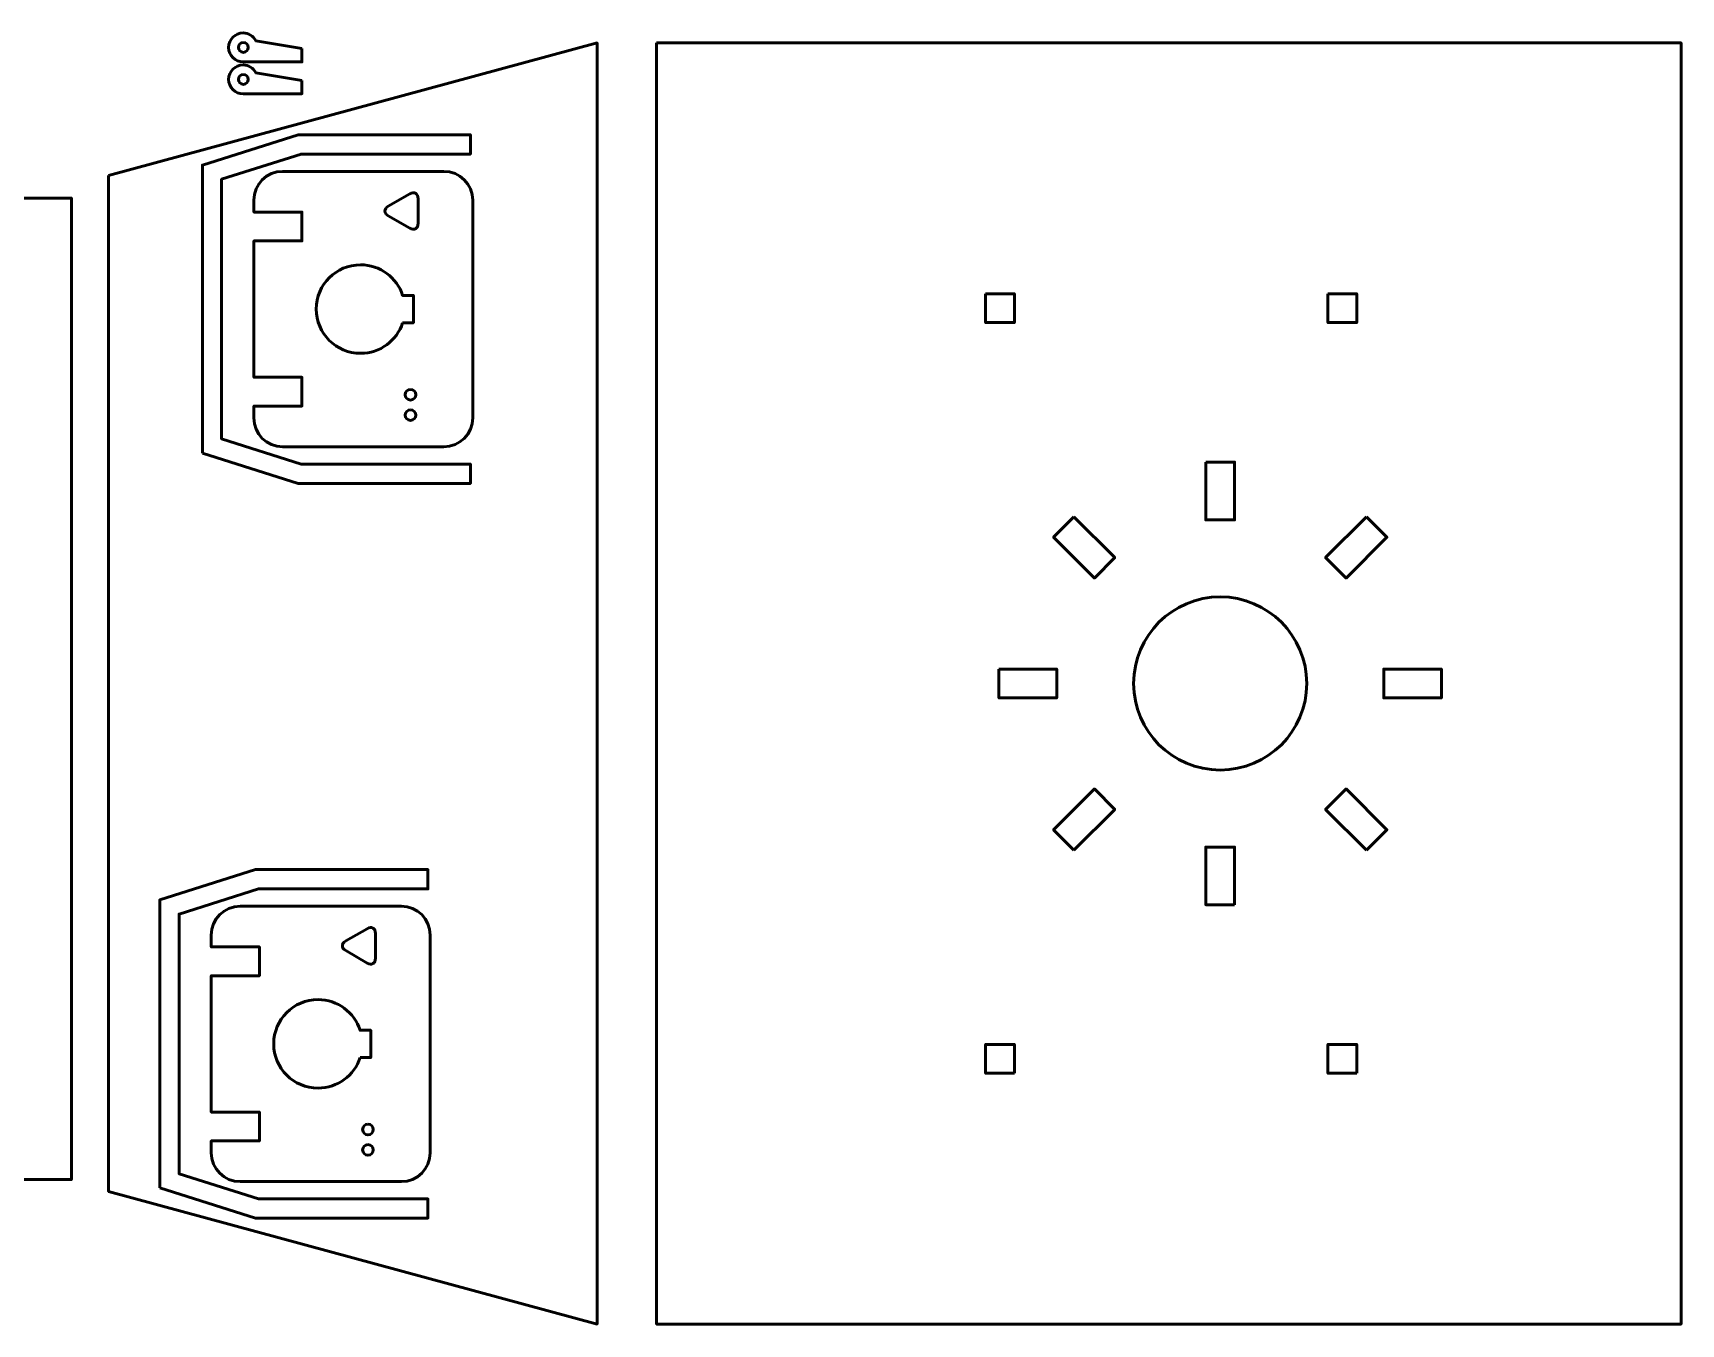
# Model space of a CAD drawing. Header units: inches. Extents: x 247 to 2765, y -1897 to -1110.
# Drawn here: x 1135.4 to 1306.7, y -1725 to -1590.8 of the extents above; entities that cross this region are included whole.
import ezdxf

# ---------------------------------------------------------------- set-up
doc = ezdxf.new("R2010")
doc.units = ezdxf.units.IN
doc.header["$MEASUREMENT"] = 0
doc.layers.add('Layer 1', color=7, linetype='Continuous')

# ---------------------------------------------------------------- blocks, each defined once
blk = doc.blocks.new('block 155')
at = {"layer": 'Layer 1', "color": 240, "lineweight": 50, "true_color": 0xec2227}
for points, knots in [([(1175.41, -1610.6), (1175.41, -1611.16), (1175.02, -1611.38), (1174.54, -1611.1), (1174.54, -1611.1), (1172.32, -1609.82), (1172.32, -1609.82), (1171.84, -1609.55), (1171.84, -1609.1), (1172.32, -1608.82), (1172.32, -1608.82), (1174.54, -1607.54), (1174.54, -1607.54), (1175.02, -1607.27), (1175.41, -1607.49), (1175.41, -1608.04), (1175.41, -1608.04), (1175.41, -1610.6), (1175.41, -1610.6)], [0, 0, 0, 0, 1, 1, 1, 2, 2, 2, 3, 3, 3, 4, 4, 4, 5, 5, 5, 6, 6, 6, 6]), ([(1174.62, -1627.86), (1174.93, -1627.86), (1175.18, -1628.11), (1175.18, -1628.41), (1175.18, -1628.72), (1174.93, -1628.96), (1174.62, -1628.96), (1174.32, -1628.96), (1174.07, -1628.72), (1174.07, -1628.41), (1174.07, -1628.11), (1174.32, -1627.86), (1174.62, -1627.86)], [0, 0, 0, 0, 1, 1, 1, 2, 2, 2, 3, 3, 3, 4, 4, 4, 4]), ([(1174.62, -1629.98), (1174.93, -1629.98), (1175.18, -1630.22), (1175.18, -1630.53), (1175.18, -1630.83), (1174.93, -1631.08), (1174.62, -1631.08), (1174.32, -1631.08), (1174.07, -1630.83), (1174.07, -1630.53), (1174.07, -1630.22), (1174.32, -1629.98), (1174.62, -1629.98)], [0, 0, 0, 0, 1, 1, 1, 2, 2, 2, 3, 3, 3, 4, 4, 4, 4])]:
    blk.add_open_spline(points, degree=3, knots=knots, dxfattribs=at)
at = {"layer": 'Layer 1', "color": 18, "lineweight": 50, "true_color": 0x010101}
blk.add_open_spline([(1173.81, -1620.94), (1173.81, -1620.94), (1174.92, -1620.94), (1174.92, -1620.94), (1174.92, -1620.94), (1174.92, -1618.09), (1174.92, -1618.09), (1174.92, -1618.09), (1173.81, -1618.09), (1173.81, -1618.09), (1173.21, -1616.24), (1171.48, -1614.91), (1169.43, -1614.91), (1166.89, -1614.91), (1164.83, -1616.97), (1164.83, -1619.51), (1164.83, -1622.05), (1166.89, -1624.11), (1169.43, -1624.11), (1171.48, -1624.11), (1173.21, -1622.78), (1173.81, -1620.94)], degree=3, knots=[0, 0, 0, 0, 1, 1, 1, 2, 2, 2, 3, 3, 3, 4, 4, 4, 5, 5, 5, 6, 6, 6, 7, 7, 7, 7], dxfattribs=at)
blk = doc.blocks.new('block 154')
at = {"layer": 'Layer 1', "color": 18, "lineweight": 50, "true_color": 0x010101}
blk.add_open_spline([(1181.09, -1630.83), (1181.09, -1630.83), (1181.09, -1608.2), (1181.09, -1608.2), (1181.09, -1606.54), (1179.75, -1605.2), (1178.09, -1605.2), (1178.09, -1605.2), (1161.34, -1605.2), (1161.34, -1605.2), (1159.68, -1605.2), (1158.34, -1606.54), (1158.34, -1608.2), (1158.34, -1608.2), (1158.34, -1609.43), (1158.34, -1609.43), (1158.34, -1609.43), (1163.34, -1609.43), (1163.34, -1609.43), (1163.34, -1609.43), (1163.34, -1612.43), (1163.34, -1612.43), (1163.34, -1612.43), (1158.34, -1612.43), (1158.34, -1612.43), (1158.34, -1612.43), (1158.34, -1626.6), (1158.34, -1626.6), (1158.34, -1626.6), (1163.34, -1626.6), (1163.34, -1626.6), (1163.34, -1626.6), (1163.34, -1629.6), (1163.34, -1629.6), (1163.34, -1629.6), (1158.34, -1629.6), (1158.34, -1629.6), (1158.34, -1629.6), (1158.34, -1630.83), (1158.34, -1630.83), (1158.34, -1632.49), (1159.68, -1633.83), (1161.34, -1633.83), (1161.34, -1633.83), (1178.09, -1633.83), (1178.09, -1633.83), (1179.75, -1633.83), (1181.09, -1632.49), (1181.09, -1630.83)], degree=3, knots=[0, 0, 0, 0, 1, 1, 1, 2, 2, 2, 3, 3, 3, 4, 4, 4, 5, 5, 5, 6, 6, 6, 7, 7, 7, 8, 8, 8, 9, 9, 9, 10, 10, 10, 11, 11, 11, 12, 12, 12, 13, 13, 13, 14, 14, 14, 15, 15, 15, 16, 16, 16, 16], dxfattribs=at)
at = {"layer": 'Layer 1'}
blk.add_blockref('block 155', (0, 0), dxfattribs=at)
blk = doc.blocks.new('block 153')
at = {"layer": 'Layer 1', "color": 18, "lineweight": 50, "true_color": 0x010101}
blk.add_lwpolyline([(1152.99, -1634.47), (1152.99, -1604.55), (1162.95, -1601.4), (1180.86, -1601.4), (1180.86, -1603.4), (1163.25, -1603.4), (1154.99, -1606.02), (1154.99, -1633.01), (1163.25, -1635.62), (1180.86, -1635.62), (1180.86, -1637.62), (1162.95, -1637.62), (1152.99, -1634.47)], dxfattribs=at)
at = {"layer": 'Layer 1'}
blk.add_blockref('block 154', (0, 0), dxfattribs=at)
blk = doc.blocks.new('block 158')
at = {"layer": 'Layer 1', "color": 240, "lineweight": 50, "true_color": 0xec2227}
for points, knots in [([(1170.98, -1686.97), (1170.98, -1687.52), (1170.59, -1687.74), (1170.12, -1687.47), (1170.12, -1687.47), (1167.9, -1686.18), (1167.9, -1686.18), (1167.42, -1685.91), (1167.42, -1685.46), (1167.9, -1685.18), (1167.9, -1685.18), (1170.12, -1683.9), (1170.12, -1683.9), (1170.59, -1683.63), (1170.98, -1683.85), (1170.98, -1684.4), (1170.98, -1684.4), (1170.98, -1686.97), (1170.98, -1686.97)], [0, 0, 0, 0, 1, 1, 1, 2, 2, 2, 3, 3, 3, 4, 4, 4, 5, 5, 5, 6, 6, 6, 6]), ([(1170.2, -1704.22), (1170.51, -1704.22), (1170.75, -1704.47), (1170.75, -1704.77), (1170.75, -1705.08), (1170.51, -1705.33), (1170.2, -1705.33), (1169.9, -1705.33), (1169.65, -1705.08), (1169.65, -1704.77), (1169.65, -1704.47), (1169.9, -1704.22), (1170.2, -1704.22)], [0, 0, 0, 0, 1, 1, 1, 2, 2, 2, 3, 3, 3, 4, 4, 4, 4]), ([(1170.2, -1706.34), (1170.51, -1706.34), (1170.75, -1706.59), (1170.75, -1706.89), (1170.75, -1707.2), (1170.51, -1707.44), (1170.2, -1707.44), (1169.9, -1707.44), (1169.65, -1707.2), (1169.65, -1706.89), (1169.65, -1706.59), (1169.9, -1706.34), (1170.2, -1706.34)], [0, 0, 0, 0, 1, 1, 1, 2, 2, 2, 3, 3, 3, 4, 4, 4, 4])]:
    blk.add_open_spline(points, degree=3, knots=knots, dxfattribs=at)
at = {"layer": 'Layer 1', "color": 18, "lineweight": 50, "true_color": 0x010101}
blk.add_open_spline([(1169.38, -1697.3), (1169.38, -1697.3), (1170.5, -1697.3), (1170.5, -1697.3), (1170.5, -1697.3), (1170.5, -1694.45), (1170.5, -1694.45), (1170.5, -1694.45), (1169.38, -1694.45), (1169.38, -1694.45), (1168.78, -1692.61), (1167.05, -1691.27), (1165.01, -1691.27), (1162.47, -1691.27), (1160.41, -1693.33), (1160.41, -1695.87), (1160.41, -1698.41), (1162.47, -1700.47), (1165.01, -1700.47), (1167.05, -1700.47), (1168.78, -1699.14), (1169.38, -1697.3)], degree=3, knots=[0, 0, 0, 0, 1, 1, 1, 2, 2, 2, 3, 3, 3, 4, 4, 4, 5, 5, 5, 6, 6, 6, 7, 7, 7, 7], dxfattribs=at)
blk = doc.blocks.new('block 157')
at = {"layer": 'Layer 1', "color": 18, "lineweight": 50, "true_color": 0x010101}
blk.add_open_spline([(1176.67, -1707.19), (1176.67, -1707.19), (1176.67, -1684.56), (1176.67, -1684.56), (1176.67, -1682.9), (1175.33, -1681.56), (1173.67, -1681.56), (1173.67, -1681.56), (1156.92, -1681.56), (1156.92, -1681.56), (1155.26, -1681.56), (1153.91, -1682.9), (1153.91, -1684.56), (1153.91, -1684.56), (1153.91, -1685.79), (1153.91, -1685.79), (1153.91, -1685.79), (1158.92, -1685.79), (1158.92, -1685.79), (1158.92, -1685.79), (1158.92, -1688.79), (1158.92, -1688.79), (1158.92, -1688.79), (1153.91, -1688.79), (1153.91, -1688.79), (1153.91, -1688.79), (1153.91, -1702.96), (1153.91, -1702.96), (1153.91, -1702.96), (1158.92, -1702.96), (1158.92, -1702.96), (1158.92, -1702.96), (1158.92, -1705.96), (1158.92, -1705.96), (1158.92, -1705.96), (1153.91, -1705.96), (1153.91, -1705.96), (1153.91, -1705.96), (1153.91, -1707.19), (1153.91, -1707.19), (1153.91, -1708.85), (1155.26, -1710.19), (1156.92, -1710.19), (1156.92, -1710.19), (1173.67, -1710.19), (1173.67, -1710.19), (1175.33, -1710.19), (1176.67, -1708.85), (1176.67, -1707.19)], degree=3, knots=[0, 0, 0, 0, 1, 1, 1, 2, 2, 2, 3, 3, 3, 4, 4, 4, 5, 5, 5, 6, 6, 6, 7, 7, 7, 8, 8, 8, 9, 9, 9, 10, 10, 10, 11, 11, 11, 12, 12, 12, 13, 13, 13, 14, 14, 14, 15, 15, 15, 16, 16, 16, 16], dxfattribs=at)
at = {"layer": 'Layer 1'}
blk.add_blockref('block 158', (0, 0), dxfattribs=at)
blk = doc.blocks.new('block 156')
at = {"layer": 'Layer 1', "color": 18, "lineweight": 50, "true_color": 0x010101}
blk.add_lwpolyline([(1148.56, -1710.84), (1148.56, -1680.91), (1158.52, -1677.76), (1176.43, -1677.76), (1176.43, -1679.76), (1158.83, -1679.76), (1150.56, -1682.38), (1150.56, -1709.37), (1158.83, -1711.98), (1176.43, -1711.98), (1176.43, -1713.98), (1158.52, -1713.98), (1148.56, -1710.84)], dxfattribs=at)
at = {"layer": 'Layer 1'}
blk.add_blockref('block 157', (0, 0), dxfattribs=at)
blk = doc.blocks.new('block 152')
at = {"layer": 'Layer 1', "color": 18, "lineweight": 50, "true_color": 0x010101}
blk.add_lwpolyline([(1143.23, -1605.63), (1143.23, -1711.21), (1194.03, -1724.99), (1194.03, -1591.85), (1143.23, -1605.63)], dxfattribs=at)
at = {"layer": 'Layer 1'}
for name in ['block 153', 'block 156']:
    blk.add_blockref(name, (0, 0), dxfattribs=at)
blk = doc.blocks.new('block 159')
at = {"layer": 'Layer 1', "color": 18, "lineweight": 50, "true_color": 0x010101}
blk.add_open_spline([(1163.34, -1595.75), (1163.34, -1595.75), (1163.34, -1597.14), (1163.34, -1597.14), (1163.34, -1597.14), (1157.22, -1597.14), (1157.22, -1597.14), (1156.4, -1597.14), (1155.72, -1596.47), (1155.72, -1595.64), (1155.72, -1594.82), (1156.4, -1594.14), (1157.22, -1594.14), (1157.8, -1594.14), (1158.3, -1594.48), (1158.55, -1594.95), (1158.55, -1594.95), (1163.34, -1595.75), (1163.34, -1595.75)], degree=3, knots=[0, 0, 0, 0, 1, 1, 1, 2, 2, 2, 3, 3, 3, 4, 4, 4, 5, 5, 5, 6, 6, 6, 6], dxfattribs=at)
at = {"layer": 'Layer 1', "color": 240, "lineweight": 50, "true_color": 0xec2227}
blk.add_open_spline([(1157.25, -1595.13), (1157.53, -1595.13), (1157.76, -1595.36), (1157.76, -1595.64), (1157.76, -1595.93), (1157.53, -1596.16), (1157.25, -1596.16), (1156.96, -1596.16), (1156.73, -1595.93), (1156.73, -1595.64), (1156.73, -1595.36), (1156.96, -1595.13), (1157.25, -1595.13)], degree=3, knots=[0, 0, 0, 0, 1, 1, 1, 2, 2, 2, 3, 3, 3, 4, 4, 4, 4], dxfattribs=at)
blk = doc.blocks.new('block 160')
at = {"layer": 'Layer 1', "color": 18, "lineweight": 50, "true_color": 0x010101}
blk.add_open_spline([(1163.34, -1592.42), (1163.34, -1592.42), (1163.34, -1593.82), (1163.34, -1593.82), (1163.34, -1593.82), (1157.22, -1593.82), (1157.22, -1593.82), (1156.4, -1593.82), (1155.72, -1593.15), (1155.72, -1592.32), (1155.72, -1591.49), (1156.4, -1590.82), (1157.22, -1590.82), (1157.8, -1590.82), (1158.3, -1591.15), (1158.55, -1591.63), (1158.55, -1591.63), (1163.34, -1592.42), (1163.34, -1592.42)], degree=3, knots=[0, 0, 0, 0, 1, 1, 1, 2, 2, 2, 3, 3, 3, 4, 4, 4, 5, 5, 5, 6, 6, 6, 6], dxfattribs=at)
at = {"layer": 'Layer 1', "color": 240, "lineweight": 50, "true_color": 0xec2227}
blk.add_open_spline([(1157.25, -1591.8), (1157.53, -1591.8), (1157.76, -1592.03), (1157.76, -1592.32), (1157.76, -1592.6), (1157.53, -1592.83), (1157.25, -1592.83), (1156.96, -1592.83), (1156.73, -1592.6), (1156.73, -1592.32), (1156.73, -1592.03), (1156.96, -1591.8), (1157.25, -1591.8)], degree=3, knots=[0, 0, 0, 0, 1, 1, 1, 2, 2, 2, 3, 3, 3, 4, 4, 4, 4], dxfattribs=at)

msp = doc.modelspace()

# ---------------------------------------------------------------- linework, layer by layer
at = {"layer": 'Layer 1', "color": 18, "lineweight": 50, "true_color": 0x010101}
for points in [[(1200.21, -1591.85), (1200.21, -1724.99), (1306.71, -1724.99), (1306.71, -1591.85), (1200.21, -1591.85)], [(1117.51, -1607.98), (1117.51, -1709.98), (1139.38, -1709.98), (1139.38, -1607.98), (1117.51, -1607.98)], [(1234.41, -1617.91), (1237.41, -1617.91), (1237.41, -1620.91), (1234.41, -1620.91), (1234.41, -1617.91)], [(1270, -1617.91), (1273, -1617.91), (1273, -1620.91), (1270, -1620.91), (1270, -1617.91)], [(1257.3, -1635.42), (1260.3, -1635.42), (1260.3, -1641.42), (1257.3, -1641.42), (1257.3, -1635.42)], [(1243.6, -1641.09), (1247.84, -1645.34), (1245.72, -1647.46), (1241.48, -1643.22), (1243.6, -1641.09)], [(1274.01, -1641.09), (1276.13, -1643.22), (1271.88, -1647.46), (1269.76, -1645.34), (1274.01, -1641.09)], [(1235.8, -1656.92), (1241.8, -1656.92), (1241.8, -1659.92), (1235.8, -1659.92), (1235.8, -1656.92)], [(1281.8, -1659.92), (1275.8, -1659.92), (1275.8, -1656.92), (1281.8, -1656.92), (1281.8, -1659.92), (1281.8, -1659.92)], [(1243.6, -1675.74), (1241.48, -1673.62), (1245.72, -1669.38), (1247.84, -1671.5), (1243.6, -1675.74)], [(1274.01, -1675.74), (1269.76, -1671.5), (1271.88, -1669.38), (1276.13, -1673.62), (1274.01, -1675.74)], [(1260.3, -1681.42), (1257.3, -1681.42), (1257.3, -1675.42), (1260.3, -1675.42), (1260.3, -1681.42)], [(1237.41, -1698.93), (1234.41, -1698.93), (1234.41, -1695.93), (1237.41, -1695.93), (1237.41, -1698.93)], [(1273, -1698.93), (1270, -1698.93), (1270, -1695.93), (1273, -1695.93), (1273, -1698.93)]]:
    msp.add_lwpolyline(points, dxfattribs=at)
msp.add_open_spline([(1258.8, -1667.42), (1253.83, -1667.42), (1249.8, -1663.39), (1249.8, -1658.42), (1249.8, -1653.45), (1253.83, -1649.42), (1258.8, -1649.42), (1263.77, -1649.42), (1267.8, -1653.45), (1267.8, -1658.42), (1267.8, -1663.39), (1263.77, -1667.42), (1258.8, -1667.42)], degree=3, knots=[0, 0, 0, 0, 1, 1, 1, 2, 2, 2, 3, 3, 3, 4, 4, 4, 4], dxfattribs=at)

# ---------------------------------------------------------------- block references
at = {"layer": 'Layer 1'}
for name in ['block 160', 'block 152', 'block 159']:
    msp.add_blockref(name, (0, 0), dxfattribs=at)

doc.saveas('drawing.dxf')
